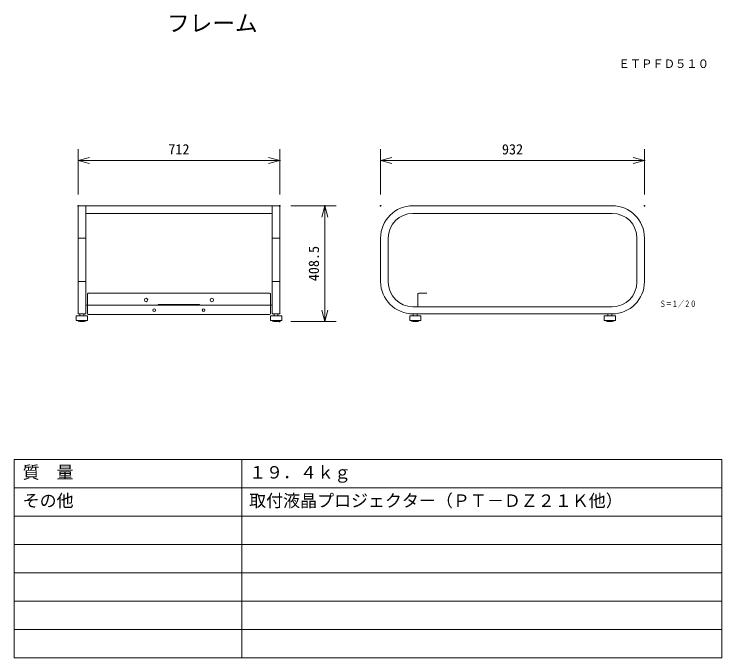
# Model space of a CAD drawing. Units: millimetres, scale not verified. Extents: x -638 to 63, y -295 to 57.
# Drawn here: x -62.5 to 62.5, y -56.8 to 56.9 of the extents above; entities that cross this region are included whole.
import ezdxf
from ezdxf.enums import TextEntityAlignment as Align

# ---------------------------------------------------------------- set-up
doc = ezdxf.new("R2010")
doc.units = ezdxf.units.MM
doc.header["$LTSCALE"] = 0.125
doc.header["$PDMODE"] = 32
doc.header["$PDSIZE"] = 0.0625
doc.linetypes.add('USER1', pattern=[1.4, 0.7, -0.7])
for name, color, linetype, lineweight in [('0-0_0', 7, 'Continuous', 9), ('0-1_WAKU', 1, 'Continuous', 18), ('0-3_GAIKEI', 1, 'USER1', 18), ('0-5_S1', 7, 'Continuous', 18), ('0-6_SUNPO', 7, 'Continuous', 9)]:
    doc.layers.add(name, color=color, linetype=linetype, lineweight=lineweight)
for name, color, linetype in [('0-2_MOJI1', 7, 'Continuous'), ('0-4_TOUROKU', 7, 'Continuous'), ('0-7_Defpoints', 7, 'Continuous')]:
    doc.layers.add(name, color=color, linetype=linetype)
doc.styles.add('ＭＳ ゴシック', font='')
doc.styles.get('ＭＳ ゴシック').set_extended_font_data('MS Gothic')

# ---------------------------------------------------------------- blocks, each defined once
blk = doc.blocks.new('_OPEN30')
at = {"layer": '0-0_0'}
blk.add_line((0, 0), (-1, 0), dxfattribs=at)
blk.add_lwpolyline([(-1, 0.26795), (0, 0), (-1, -0.26795)], dxfattribs=at)
blk = doc.blocks.new('D8')
at = {"layer": '0-6_SUNPO'}
for p, q in [((-50.7338, 27.3518), (-50.7338, 35.3518)), ((-15.1338, 27.3518), (-15.1338, 35.3518)), ((-48.7338, 33.3518), (-17.1338, 33.3518))]:
    blk.add_line(p, q, dxfattribs=at)
at = {"layer": '0-7_Defpoints'}
for p in [(-15.1338, 33.3518), (-50.7338, 25.3518), (-15.1338, 25.3518)]:
    blk.add_point(p, dxfattribs=at)
at = {"layer": '0-6_SUNPO', "xscale": 2, "yscale": 2, "rotation": 180}
blk.add_blockref('_OPEN30', (-50.7338, 33.3518), dxfattribs=at)
at = {"layer": '0-6_SUNPO', "xscale": 2, "yscale": 2}
blk.add_blockref('_OPEN30', (-15.1338, 33.3518), dxfattribs=at)
at = {"layer": '0-6_SUNPO', "style": 'ＭＳ ゴシック'}
blk.add_text('712', height=1.833, dxfattribs=at).set_placement((-34.8088, 33.8518), align=Align.BOTTOM_LEFT)
blk = doc.blocks.new('D7')
at = {"layer": '0-6_SUNPO'}
for p, q in [((2.6934, 27.3518), (2.6934, 35.3518)), ((49.2934, 27.3518), (49.2934, 35.3518)), ((4.6934, 33.3518), (47.2934, 33.3518))]:
    blk.add_line(p, q, dxfattribs=at)
at = {"layer": '0-7_Defpoints'}
for p in [(49.2934, 33.3518), (2.6934, 25.3518), (49.2934, 25.3518)]:
    blk.add_point(p, dxfattribs=at)
at = {"layer": '0-6_SUNPO', "xscale": 2, "yscale": 2, "rotation": 180}
blk.add_blockref('_OPEN30', (2.6934, 33.3518), dxfattribs=at)
at = {"layer": '0-6_SUNPO', "xscale": 2, "yscale": 2}
blk.add_blockref('_OPEN30', (49.2934, 33.3518), dxfattribs=at)
at = {"layer": '0-6_SUNPO', "style": 'ＭＳ ゴシック'}
blk.add_text('932', height=1.833, dxfattribs=at).set_placement((24.1184, 33.8518), align=Align.BOTTOM_LEFT)
blk = doc.blocks.new('D6')
at = {"layer": '0-6_SUNPO'}
for p, q in [((-13.1459, 25.3518), (-5.1459, 25.3518)), ((-7.1459, 6.9268), (-7.1459, 23.3518)), ((-13.1459, 4.9268), (-5.1459, 4.9268))]:
    blk.add_line(p, q, dxfattribs=at)
at = {"layer": '0-7_Defpoints'}
for p in [(-15.1459, 25.3518), (-7.1459, 25.3518), (-15.1459, 4.9268)]:
    blk.add_point(p, dxfattribs=at)
at = {"layer": '0-6_SUNPO', "xscale": 2, "yscale": 2}
for p, rotation in [((-7.1459, 25.3518), 90), ((-7.1459, 4.9268), 270)]:
    blk.add_blockref('_OPEN30', p, dxfattribs=dict(at, rotation=rotation))
at = {"layer": '0-6_SUNPO', "style": 'ＭＳ ゴシック'}
blk.add_text('408.5', height=1.833, rotation=90, dxfattribs=at).set_placement((-7.6459, 12.0143), align=Align.BOTTOM_LEFT)

msp = doc.modelspace()

# ---------------------------------------------------------------- linework, layer by layer
at = {"layer": '0-1_WAKU', "color": 4}
for p, q in [((-62.4926, -21.7596), (-62.4926, -56.7596)), ((62.5074, -21.7596), (-62.4926, -21.7596)), ((-22.287, -56.7596), (-22.287, -21.7596)), ((62.5074, -56.7596), (62.5074, -21.7596)), ((-62.4926, -56.7596), (62.5074, -56.7596))]:
    msp.add_line(p, q, dxfattribs=at)
at = {"layer": '0-1_WAKU'}
for p, q in [((62.5074, -26.7596), (-62.4926, -26.7596)), ((62.5074, -31.7596), (-62.4926, -31.7596)), ((62.5074, -36.7596), (-62.4926, -36.7596)), ((62.5074, -41.7596), (-62.4926, -41.7596)), ((62.5074, -46.7596), (-62.4926, -46.7596)), ((62.5074, -51.7596), (-62.4926, -51.7596))]:
    msp.add_line(p, q, dxfattribs=at)
at = {"layer": '0-3_GAIKEI', "linetype": 'Continuous'}
for centre, radius in [((-39.1983, 6.4286), 0.2976), ((-27.5771, 6.4286), 0.2976), ((-37.754, 4.6502), 0.2381), ((-29.0215, 4.6502), 0.2381)]:
    msp.add_circle(centre, radius, dxfattribs=at)
at = {"layer": '0-5_S1'}
for p, q in [((-51.1877, 3.9792), (-51.1877, 23.0747)), ((-51.1877, 23.0747), (-15.5877, 23.0747)), ((-16.9179, 3.9792), (-16.9179, 23.0747)), ((-15.5877, 3.9792), (-15.5877, 23.0747)), ((7.9547, 23.0747), (43.1242, 23.0747)), ((-49.8575, 21.7188), (-16.9179, 21.7188)), ((7.9241, 21.7188), (43.1548, 21.7188)), ((-51.1877, 17.3477), (-49.8575, 17.3477)), ((-15.5877, 17.3477), (-16.9179, 17.3477)), ((2.2394, 9.6944), (2.2394, 17.3595)), ((3.5697, 9.6015), (3.5697, 17.3644)), ((47.5092, 9.6015), (47.5092, 17.3644)), ((48.8394, 9.6944), (48.8394, 17.3595)), ((-51.1877, 9.6855), (-49.8575, 9.6855)), ((-15.5877, 9.6855), (-16.9179, 9.6855)), ((-49.5386, 7.5066), (-49.5386, 5.4981)), ((-49.4025, 7.6427), (-17.3729, 7.6427)), ((-17.2369, 7.5066), (-17.2369, 5.4981)), ((8.8209, 7.5066), (8.8209, 5.247)), ((8.957, 7.6427), (10.393, 7.6427)), ((-49.8575, 5.4981), (-16.9179, 5.4981)), ((-49.5386, 4.0272), (-49.5386, 5.4981)), ((-17.2369, 4.0272), (-17.2369, 5.4981)), ((7.9241, 5.247), (43.1548, 5.247)), ((-50.8651, 3.9792), (-50.8651, 3.6266)), ((-50.1819, 3.9792), (-50.1819, 3.6266)), ((-49.4025, 3.8911), (-17.3729, 3.8911)), ((-15.5877, 3.9792), (-16.9179, 3.9792)), ((-16.5774, 3.9792), (-16.5774, 3.6266)), ((-15.8942, 3.9792), (-15.8942, 3.6266)), ((43.1242, 3.9792), (7.9547, 3.9792)), ((8.0139, 3.9792), (8.0139, 3.6266)), ((8.697, 3.9792), (8.697, 3.6266)), ((42.3716, 3.9792), (42.3716, 3.6266)), ((43.0548, 3.9792), (43.0548, 3.6266)), ((-51.5296, 3.6266), (-51.5296, 2.8082)), ((-49.5534, 3.6266), (-51.5296, 3.6266)), ((-51.5296, 2.8082), (-49.5534, 2.8082)), ((-50.9202, 2.6497), (-50.1268, 2.6497)), ((-49.5534, 2.8082), (-49.5534, 3.6266)), ((-15.8391, 2.6497), (-16.6326, 2.6497)), ((7.3853, 3.6266), (9.3616, 3.6266)), ((7.3853, 2.8082), (7.3853, 3.6266)), ((9.3616, 2.8082), (7.3853, 2.8082)), ((8.7522, 2.6497), (7.9587, 2.6497)), ((9.3616, 3.6266), (9.3616, 2.8082)), ((43.1099, 2.6497), (42.3164, 2.6497))]:
    msp.add_line(p, q, dxfattribs=at)
at = {"layer": '0-5_S1', "color": 1}
for p, q in [((-37.0287, 5.6477), (-37.0287, 5.4981)), ((-37.0287, 5.6477), (-29.7467, 5.6477)), ((-29.7467, 5.6477), (-29.7467, 5.4981))]:
    msp.add_line(p, q, dxfattribs=at)
at = {"layer": '0-5_S1'}
msp.add_lwpolyline([(-51.1877, 3.9792), (-49.8575, 3.9792), (-49.8575, 23.0747)], dxfattribs=at)
for points in [[(-15.2297, 2.8082), (-17.2059, 2.8082), (-17.2059, 3.6266), (-15.2297, 3.6266)], [(43.7193, 2.8082), (41.7431, 2.8082), (41.7431, 3.6266), (43.7193, 3.6266)]]:
    msp.add_lwpolyline(points, close=True, dxfattribs=at)
for centre, radius, start, end in [((7.9547, 17.3595), 5.7152, 90, 180), ((43.1242, 17.3595), 5.7152, 0, 90), ((7.9241, 17.3644), 4.3544, 90, 180), ((43.1548, 17.3644), 4.3544, 0, 90), ((7.9547, 9.6944), 5.7152, 180, 270), ((7.9241, 9.6015), 4.3544, 180, 270), ((43.1242, 9.6944), 5.7152, 270, 360), ((43.1548, 9.6015), 4.3544, 270, 0), ((-49.4025, 7.5066), 0.1361, 90, 180), ((-17.3729, 7.5066), 0.1361, 0, 90), ((8.957, 7.5066), 0.1361, 90, 180), ((-49.4025, 4.0272), 0.1361, 180, 270), ((-17.3729, 4.0272), 0.1361, 270, 0), ((-50.847, 3.329), 0.6832, 229.66385, 263.85052), ((-50.1999, 3.329), 0.6832, 276.14948, 310.33615), ((-16.5594, 3.329), 0.6832, 229.66385, 263.85052), ((-15.9123, 3.329), 0.6832, 276.14948, 310.33615), ((8.0319, 3.329), 0.6832, 229.66385, 263.85052), ((8.679, 3.329), 0.6832, 276.14948, 310.33615), ((42.3896, 3.329), 0.6832, 229.66385, 263.85052), ((43.0367, 3.329), 0.6832, 276.14948, 310.33615)]:
    msp.add_arc(centre, radius, start, end, dxfattribs=at)

# ---------------------------------------------------------------- block references
at = {"layer": '0-6_SUNPO'}
for name in ['D8', 'D7', 'D6']:
    msp.add_blockref(name, (-0.4539, -2.2771), dxfattribs=at)

# ---------------------------------------------------------------- texts
at = {"layer": '0-2_MOJI1', "style": 'ＭＳ ゴシック'}
for s, height, p in [('フレーム', 2.933, (-35.4926, 52.9564)), ('質\u3000量', 2.199, (-60.9926, -25.7596)), ('１９．４ｋｇ', 2.199, (-20.9926, -25.7596)), ('その他', 2.199, (-60.9926, -30.7596)), ('取付液晶プロジェクター（ＰＴ－ＤＺ２１Ｋ他）', 2.199, (-20.9926, -30.7596))]:
    msp.add_text(s, height=height, dxfattribs=at).set_placement(p, align=Align.BOTTOM_LEFT)
at = {"layer": '0-4_TOUROKU', "style": 'ＭＳ ゴシック'}
msp.add_text('ＥＴＰＦＤ５１０', height=1.466, dxfattribs=at).set_placement((44.2407, 46.9564), align=Align.BOTTOM_LEFT)
at = {"layer": '0-4_TOUROKU', "style": 'ＭＳ ゴシック', "width": 0.7}
msp.add_text('Ｓ＝１／２０', height=1.1, dxfattribs=at).set_placement((51.5335, 4.8682), align=Align.BOTTOM_LEFT)

doc.saveas('drawing.dxf')
